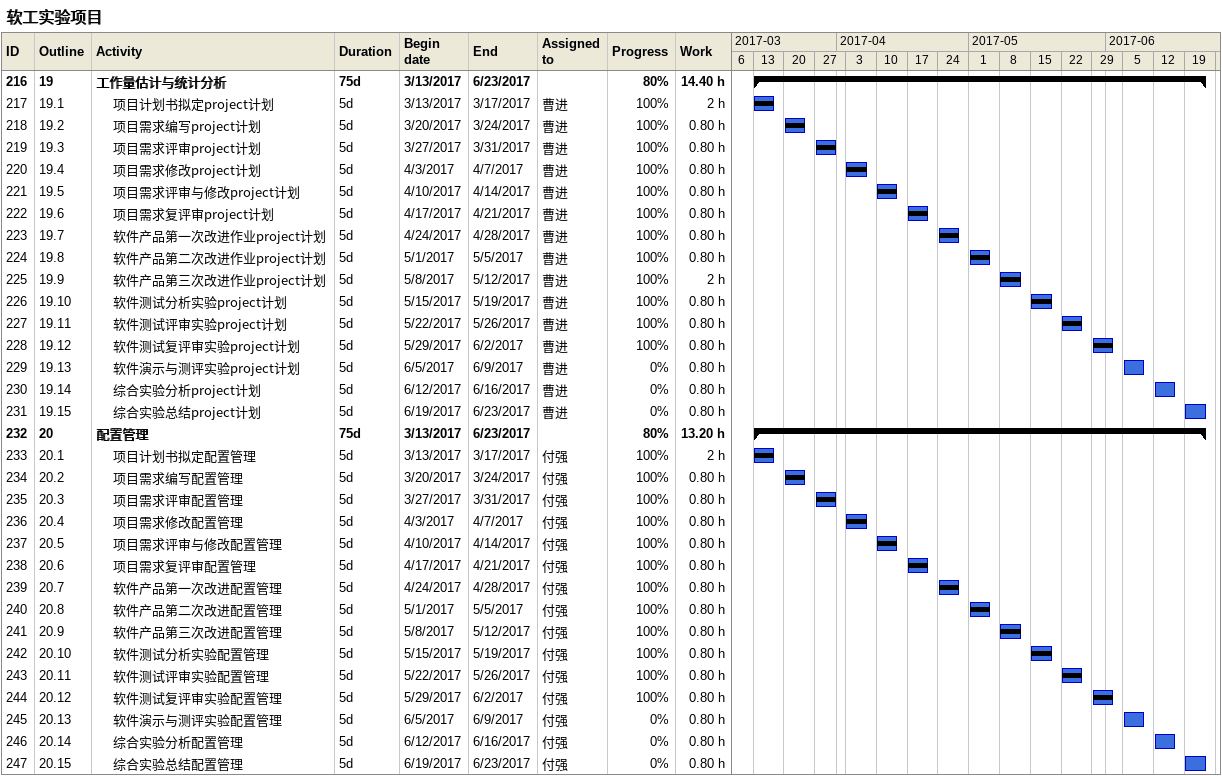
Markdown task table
软工实验项目

| ID | WBS | Task | Duration | Start | Finish | Resources | % complete | Work (h) |
|---|---|---|---|---|---|---|---|---|
| 216 | 19 | **工作量估计与统计分析** | 75d | 2017-03-13 | 2017-06-23 |  | 80 | 14.40 |
| 217 | 19.1 | 项目计划书拟定project计划 | 5d | 2017-03-13 | 2017-03-17 | 曹进 | 100 | 2 |
| 218 | 19.2 | 项目需求编写project计划 | 5d | 2017-03-20 | 2017-03-24 | 曹进 | 100 | 0.80 |
| 219 | 19.3 | 项目需求评审project计划 | 5d | 2017-03-27 | 2017-03-31 | 曹进 | 100 | 0.80 |
| 220 | 19.4 | 项目需求修改project计划 | 5d | 2017-04-03 | 2017-04-07 | 曹进 | 100 | 0.80 |
| 221 | 19.5 | 项目需求评审与修改project计划 | 5d | 2017-04-10 | 2017-04-14 | 曹进 | 100 | 0.80 |
| 222 | 19.6 | 项目需求复评审project计划 | 5d | 2017-04-17 | 2017-04-21 | 曹进 | 100 | 0.80 |
| 223 | 19.7 | 软件产品第一次改进作业project计划 | 5d | 2017-04-24 | 2017-04-28 | 曹进 | 100 | 0.80 |
| 224 | 19.8 | 软件产品第二次改进作业project计划 | 5d | 2017-05-01 | 2017-05-05 | 曹进 | 100 | 0.80 |
| 225 | 19.9 | 软件产品第三次改进作业project计划 | 5d | 2017-05-08 | 2017-05-12 | 曹进 | 100 | 2 |
| 226 | 19.10 | 软件测试分析实验project计划 | 5d | 2017-05-15 | 2017-05-19 | 曹进 | 100 | 0.80 |
| 227 | 19.11 | 软件测试评审实验project计划 | 5d | 2017-05-22 | 2017-05-26 | 曹进 | 100 | 0.80 |
| 228 | 19.12 | 软件测试复评审实验project计划 | 5d | 2017-05-29 | 2017-06-02 | 曹进 | 100 | 0.80 |
| 229 | 19.13 | 软件演示与测评实验project计划 | 5d | 2017-06-05 | 2017-06-09 | 曹进 | 0 | 0.80 |
| 230 | 19.14 | 综合实验分析project计划 | 5d | 2017-06-12 | 2017-06-16 | 曹进 | 0 | 0.80 |
| 231 | 19.15 | 综合实验总结project计划 | 5d | 2017-06-19 | 2017-06-23 | 曹进 | 0 | 0.80 |
| 232 | 20 | **配置管理** | 75d | 2017-03-13 | 2017-06-23 |  | 80 | 13.20 |
| 233 | 20.1 | 项目计划书拟定配置管理 | 5d | 2017-03-13 | 2017-03-17 | 付强 | 100 | 2 |
| 234 | 20.2 | 项目需求编写配置管理 | 5d | 2017-03-20 | 2017-03-24 | 付强 | 100 | 0.80 |
| 235 | 20.3 | 项目需求评审配置管理 | 5d | 2017-03-27 | 2017-03-31 | 付强 | 100 | 0.80 |
| 236 | 20.4 | 项目需求修改配置管理 | 5d | 2017-04-03 | 2017-04-07 | 付强 | 100 | 0.80 |
| 237 | 20.5 | 项目需求评审与修改配置管理 | 5d | 2017-04-10 | 2017-04-14 | 付强 | 100 | 0.80 |
| 238 | 20.6 | 项目需求复评审配置管理 | 5d | 2017-04-17 | 2017-04-21 | 付强 | 100 | 0.80 |
| 239 | 20.7 | 软件产品第一次改进配置管理 | 5d | 2017-04-24 | 2017-04-28 | 付强 | 100 | 0.80 |
| 240 | 20.8 | 软件产品第二次改进配置管理 | 5d | 2017-05-01 | 2017-05-05 | 付强 | 100 | 0.80 |
| 241 | 20.9 | 软件产品第三次改进配置管理 | 5d | 2017-05-08 | 2017-05-12 | 付强 | 100 | 0.80 |
| 242 | 20.10 | 软件测试分析实验配置管理 | 5d | 2017-05-15 | 2017-05-19 | 付强 | 100 | 0.80 |
| 243 | 20.11 | 软件测试评审实验配置管理 | 5d | 2017-05-22 | 2017-05-26 | 付强 | 100 | 0.80 |
| 244 | 20.12 | 软件测试复评审实验配置管理 | 5d | 2017-05-29 | 2017-06-02 | 付强 | 100 | 0.80 |
| 245 | 20.13 | 软件演示与测评实验配置管理 | 5d | 2017-06-05 | 2017-06-09 | 付强 | 0 | 0.80 |
| 246 | 20.14 | 综合实验分析配置管理 | 5d | 2017-06-12 | 2017-06-16 | 付强 | 0 | 0.80 |
| 247 | 20.15 | 综合实验总结配置管理 | 5d | 2017-06-19 | 2017-06-23 | 付强 | 0 | 0.80 |
